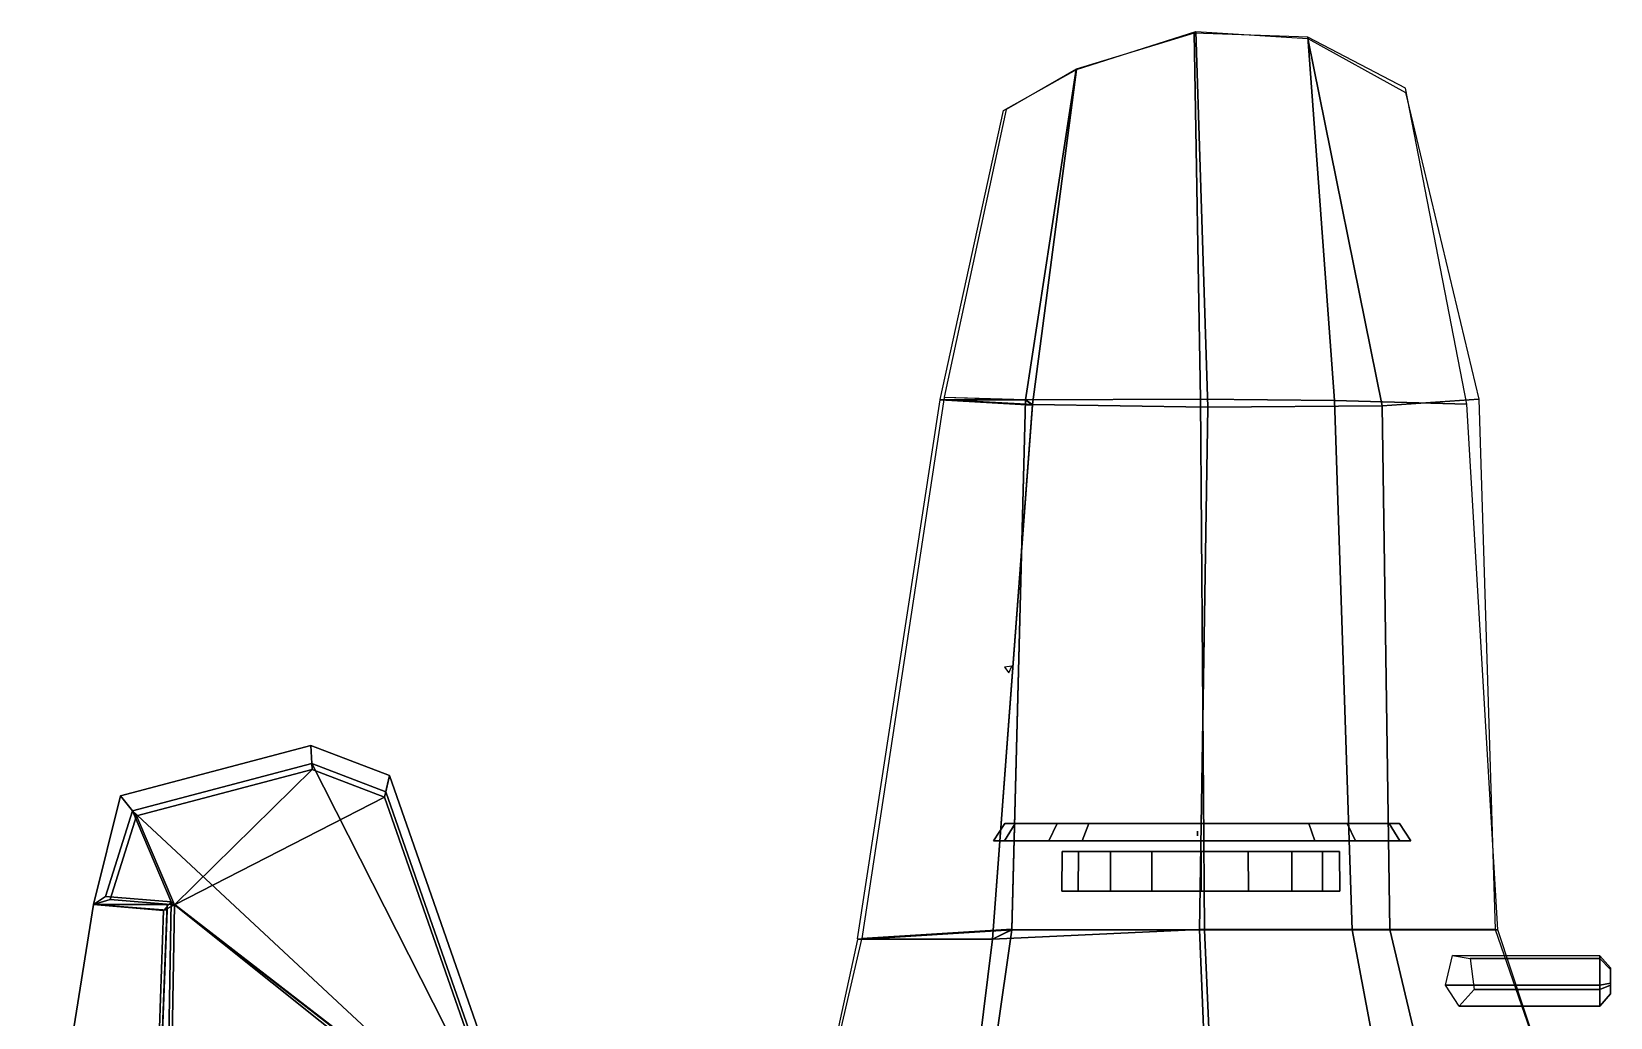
# Model space of a CAD drawing. Header units: metres. Extents: x -69.1 to 3.1, y -45.7 to 47.
# Drawn here: x -67.4 to -13.9, y 13.5 to 47 of the extents above; entities that cross this region are included whole.
import ezdxf

# ---------------------------------------------------------------- set-up
doc = ezdxf.new("R2010")
doc.units = ezdxf.units.M

msp = doc.modelspace()

# ---------------------------------------------------------------- linework, layer by layer
at = {"layer": 'AileD1', "color": 50}
for points in [[(-33.7188, 34.487404, 13.468589), (-27.788023, 34.509483, 13.346766), (-27.998816, 46.91605, 15.01395), (-32.001472, 45.698666, 15.013304)], [(-27.788023, 34.509483, 13.346766), (-23.242054, 34.458015, 13.630701), (-24.14126, 46.782276, 15.012443), (-27.998816, 46.91605, 15.01395)], [(-23.242054, 34.458015, 13.630701), (-18.760824, 34.338768, 14.288976), (-20.838642, 45.052197, 15.008945), (-24.14126, 46.782276, 15.012443)], [(-36.469173, 34.571121, 13.726016), (-33.7188, 34.487404, 13.468589), (-32.001472, 45.698666, 15.013304), (-34.371361, 44.330311, 15.010231)], [(-34.176884, 16.51412, 11.644264), (-27.647533, 16.51412, 11.521435), (-27.788023, 34.509483, 13.346766), (-33.7188, 34.487404, 13.468589)], [(-27.647533, 16.51412, 11.521435), (-22.642756, 16.51412, 11.80772), (-23.242054, 34.458015, 13.630701), (-27.788023, 34.509483, 13.346766)], [(-22.642756, 16.51412, 11.80772), (-17.709246, 16.51412, 12.47144), (-18.760824, 34.338768, 14.288976), (-23.242054, 34.458015, 13.630701)]]:
    msp.add_3dface(points, dxfattribs=at)
at = {"layer": 'AileD2', "color": 52}
for points in [[(-27.539585, 34.233852, 15.076373), (-33.478909, 34.326496, 14.453773), (-31.98336, 45.687283, 15.00395), (-27.938643, 46.970253, 15.002978)], [(-21.629488, 34.273529, 14.914497), (-27.539585, 34.233852, 15.076373), (-27.938643, 46.970253, 15.002978), (-24.142521, 46.735863, 15.003231)], [(-18.352192, 34.505535, 13.968145), (-21.629488, 34.273529, 14.914497), (-24.142521, 46.735863, 15.003231), (-20.829775, 44.904137, 15.004708)], [(-33.478909, 34.326496, 14.453773), (-36.607815, 34.494392, 13.768913), (-34.460232, 44.297985, 15.005019), (-31.98336, 45.687283, 15.00395)], [(-36.607815, 34.494392, 13.768913), (-33.478909, 34.326496, 14.453773), (-33.7188, 34.487404, 13.468589)], [(-33.7188, 34.487404, 13.468589), (-33.478909, 34.326496, 14.453773), (-34.838573, 16.19412, 13.259219), (-34.176884, 16.51412, 11.644264)], [(-27.818157, 16.52412, 14.323941), (-34.838566, 16.19412, 13.259219), (-33.478909, 34.326496, 14.453773), (-27.539585, 34.233852, 15.076373)], [(-21.368446, 16.52412, 14.047113), (-27.818157, 16.52412, 14.323941), (-27.539585, 34.233852, 15.076373), (-21.629488, 34.273529, 14.914497)], [(-17.791922, 16.52412, 12.428736), (-21.368446, 16.52412, 14.047113), (-21.629488, 34.273529, 14.914497), (-18.352192, 34.505535, 13.968145)], [(-34.176884, 16.51412, 11.644264), (-34.838573, 16.19412, 13.259219), (-39.410755, 16.18412, 12.068824)]]:
    msp.add_3dface(points, dxfattribs=at)
at = {"layer": 'AileD3', "color": 32}
for points in [[(-36.230003, 4.97412, 13.201466), (-41.959999, 4.594121, 12.281466), (-39.268078, 16.19412, 12.088025), (-34.838573, 16.19412, 13.259219)], [(-27.370001, 5.46412, 15.201466), (-36.230003, 4.97412, 13.201466), (-34.838573, 16.19412, 13.259219), (-27.818157, 16.52412, 14.323941)], [(-18.75, 5.46412, 14.681465), (-27.370001, 5.46412, 15.201466), (-27.818157, 16.52412, 14.323941), (-21.368446, 16.52412, 14.047113)], [(-13.970001, 5.46412, 11.641466), (-18.75, 5.46412, 14.681465), (-21.368446, 16.52412, 14.047113), (-17.791922, 16.52412, 12.428736)]]:
    msp.add_3dface(points, dxfattribs=at)
at = {"layer": 'AileD4', "color": 31}
for points in [[(-41.930004, 4.594121, 12.301465), (-35.766563, 5.46412, 10.149022), (-34.176884, 16.51412, 11.644264), (-39.410755, 16.18412, 12.068824)], [(-35.766563, 5.46412, 10.149022), (-27.160002, 5.46412, 9.921465), (-27.647533, 16.51412, 11.521435), (-34.176884, 16.51412, 11.644264)], [(-27.160002, 5.46412, 9.921465), (-20.56303, 5.46412, 10.451844), (-22.642756, 16.51412, 11.80772), (-27.647533, 16.51412, 11.521435)], [(-20.56303, 5.46412, 10.451844), (-14.060001, 5.46412, 11.681465), (-17.709246, 16.51412, 12.47144), (-22.642756, 16.51412, 11.80772)]]:
    msp.add_3dface(points, dxfattribs=at)
at = {"layer": 'AileronD', "color": 46}
for points in [[(-57.912624, 22.153156, 15.636719), (-57.940948, 22.759548, 16.236719), (-64.392586, 21.056479, 16.236719), (-63.984753, 20.550264, 15.636719)], [(-57.940948, 22.759548, 16.236719), (-57.903183, 21.951025, 16.836718), (-63.848812, 20.381523, 16.836718), (-64.392586, 21.056479, 16.236719)], [(-55.406559, 21.194176, 15.636719), (-55.278252, 21.740639, 16.236719), (-57.940948, 22.759548, 16.236719), (-57.912624, 22.153156, 15.636719)], [(-55.278252, 21.740639, 16.236719), (-55.449329, 21.012035, 16.836718), (-57.903183, 21.951025, 16.836718), (-57.940948, 22.759548, 16.236719)], [(-50.928146, 8.371392, 15.636719), (-57.912624, 22.153156, 15.636719), (-63.984753, 20.550264, 15.636719)], [(-62.567238, 17.359259, 16.836718), (-63.848812, 20.381523, 16.836718), (-57.903183, 21.951025, 16.836718)], [(-62.567238, 17.359259, 16.836718), (-57.903183, 21.951025, 16.836718), (-55.449329, 21.012035, 16.836718)], [(-50.928146, 8.371392, 15.636719), (-55.406559, 21.194176, 15.636719), (-57.912624, 22.153156, 15.636719)], [(-50.519939, 8.116426, 16.236719), (-51.064217, 8.456381, 16.836718), (-55.449329, 21.012035, 16.836718), (-55.278252, 21.740639, 16.236719)], [(-50.928146, 8.371392, 15.636719), (-50.519939, 8.116426, 16.236719), (-55.278252, 21.740639, 16.236719), (-55.406559, 21.194176, 15.636719)], [(-63.984753, 20.550264, 15.636719), (-64.392586, 21.056479, 16.236719), (-65.311035, 17.373722, 16.236719), (-64.904533, 17.646128, 15.636719)], [(-64.392586, 21.056479, 16.236719), (-63.848812, 20.381523, 16.836718), (-64.749428, 17.537895, 16.836718), (-65.311035, 17.373722, 16.236719)], [(-62.567238, 17.359259, 16.836718), (-55.449329, 21.012035, 16.836718), (-51.064217, 8.456381, 16.836718)], [(-63.984753, 20.550264, 15.636719), (-64.904533, 17.646128, 15.636719), (-62.675915, 17.463694, 15.636719)], [(-62.567238, 17.359259, 16.836718), (-64.749428, 17.537895, 16.836718), (-63.848812, 20.381523, 16.836718)], [(-50.928146, 8.371392, 15.636719), (-63.984753, 20.550264, 15.636719), (-62.675915, 17.463694, 15.636719)], [(-64.904533, 17.646128, 15.636719), (-65.311035, 17.373722, 16.236719), (-62.941307, 17.161308, 16.236719), (-62.675915, 17.463694, 15.636719)], [(-65.311035, 17.373722, 16.236719), (-64.749428, 17.537895, 16.836718), (-62.567238, 17.359259, 16.836718), (-62.941307, 17.161308, 16.236719)], [(-62.675915, 17.463694, 15.636719), (-62.941307, 17.161308, 16.236719), (-63.376038, 4.231268, 16.236719), (-62.915577, 3.573314, 15.636719)], [(-62.941307, 17.161308, 16.236719), (-62.567238, 17.359259, 16.836718), (-62.80191, 3.758258, 16.836718), (-63.376038, 4.231268, 16.236719)], [(-62.675915, 17.463694, 15.636719), (-62.915577, 3.573314, 15.636719), (-50.928146, 8.371392, 15.636719)], [(-62.80191, 3.758258, 16.836718), (-62.567238, 17.359259, 16.836718), (-46.121056, 4.220489, 16.836718)], [(-62.567238, 17.359259, 16.836718), (-51.064217, 8.456381, 16.836718), (-46.121056, 4.220489, 16.836718)]]:
    msp.add_3dface(points, dxfattribs=at)
at = {"layer": 'Canon4', "color": 8}
for points in [[(-19.474554, 14.63591, 13.839347), (-19.239183, 15.635439, 13.487092), (-14.248446, 15.632938, 13.561834), (-14.248446, 14.636331, 13.984248)], [(-19.239183, 15.635439, 13.487092), (-18.638323, 15.541393, 12.587838), (-14.248446, 15.539166, 12.483472), (-14.248446, 15.632938, 13.561834)], [(-18.638323, 15.541393, 12.587838), (-18.502338, 14.483741, 12.384321), (-14.248446, 14.484606, 12.239421), (-14.248446, 15.539166, 12.483472)], [(-14.248446, 14.636331, 13.984248), (-14.248446, 15.632938, 13.561834), (-13.888444, 15.216763, 13.342321), (-13.888444, 14.706306, 13.558681)], [(-14.248446, 15.632938, 13.561834), (-14.248446, 15.539166, 12.483472), (-13.888444, 15.168734, 12.78999), (-13.888444, 15.216763, 13.342321)], [(-14.248446, 15.539166, 12.483472), (-14.248446, 14.484606, 12.239421), (-13.888444, 14.628593, 12.664989), (-13.888444, 15.168734, 12.78999)], [(-13.888444, 14.342797, 13.140065), (-13.888444, 14.706306, 13.558681), (-13.888444, 15.216763, 13.342321)], [(-13.888444, 14.342797, 13.140065), (-13.888444, 15.216763, 13.342321), (-13.888444, 15.168734, 12.78999)], [(-13.888444, 14.342797, 13.140065), (-13.888444, 15.168734, 12.78999), (-13.888444, 14.628593, 12.664989)], [(-19.019157, 13.924121, 13.157797), (-19.474554, 14.63591, 13.839347), (-14.248446, 14.636331, 13.984248), (-14.248446, 13.926621, 13.166951)], [(-18.502338, 14.483741, 12.384321), (-19.019157, 13.924121, 13.157797), (-14.248446, 13.926621, 13.166951), (-14.248446, 14.484606, 12.239421)], [(-14.248446, 13.926621, 13.166951), (-14.248446, 14.636331, 13.984248), (-13.888444, 14.706306, 13.558681), (-13.888444, 14.342797, 13.140065)], [(-14.248446, 14.484606, 12.239421), (-14.248446, 13.926621, 13.166951), (-13.888444, 14.342797, 13.140065), (-13.888444, 14.628593, 12.664989)]]:
    msp.add_3dface(points, dxfattribs=at)
at = {"layer": 'CharniereDroite', "color": 42}
msp.add_3dface([(-27.882122, 19.773462, 11.65785), (-27.882122, 19.859949, 11.571362), (-27.882122, 19.699947, 11.571362)], dxfattribs=at)
at = {"layer": 'CharnInclinD', "color": 51}
msp.add_3dface([(-34.183414, 25.454798, 13.312474), (-34.432911, 25.42275, 13.312474), (-34.280407, 25.222702, 13.312474)], dxfattribs=at)
at = {"layer": 'EssieuG', "color": 5}
for points in [[(-34.417206, 20.116285, 0.073404), (-34.801376, 19.526285, -0.266595), (-20.654858, 19.526285, -0.266595), (-21.039028, 20.116285, 0.073404)], [(-34.062584, 20.116285, 1.84874), (-34.426388, 19.526285, 1.610702), (-34.801376, 19.526285, -0.266595), (-34.417206, 20.116285, 0.073404)], [(-31.573572, 20.116285, 3.39135), (-31.794428, 19.526285, 3.241908), (-34.426388, 19.526285, 1.610702), (-34.062584, 20.116285, 1.84874)], [(-34.417206, 20.116285, 0.073404), (-21.039028, 20.116285, 0.073404), (-21.393652, 20.116285, 1.966209)], [(-34.417206, 20.116285, 0.073404), (-21.393652, 20.116285, 1.966209), (-24.117603, 20.116285, 3.506604)], [(-34.417206, 20.116285, 0.073404), (-24.117603, 20.116285, 3.506604), (-22.814362, 20.116285, 11.913404)], [(-31.573572, 20.116285, 3.39135), (-34.062584, 20.116285, 1.84874), (-34.417206, 20.116285, 0.073404)], [(-31.573572, 20.116285, 3.39135), (-34.417206, 20.116285, 0.073404), (-22.814362, 20.116285, 11.913404)], [(-32.641876, 20.116285, 11.676248), (-32.924084, 19.526285, 12.002626), (-31.794428, 19.526285, 3.241908), (-31.573572, 20.116285, 3.39135)], [(-22.814362, 20.116285, 11.913404), (-22.532152, 19.526285, 12.253405), (-32.924084, 19.526285, 12.002626), (-32.641876, 20.116285, 11.676248)], [(-22.814362, 20.116285, 11.913404), (-32.641876, 20.116285, 11.676248), (-31.573572, 20.116285, 3.39135)], [(-24.117603, 20.116285, 3.506604), (-23.910242, 19.526285, 3.363781), (-22.532152, 19.526285, 12.253405), (-22.814362, 20.116285, 11.913404)], [(-21.393652, 20.116285, 1.966209), (-21.029848, 19.526285, 1.734917), (-23.910242, 19.526285, 3.363781), (-24.117603, 20.116285, 3.506604)], [(-21.039028, 20.116285, 0.073404), (-20.654858, 19.526285, -0.266595), (-21.029848, 19.526285, 1.734917), (-21.393652, 20.116285, 1.966209)], [(-31.794428, 19.526285, 3.241908), (-20.654858, 19.526285, -0.266595), (-34.801376, 19.526285, -0.266595)], [(-31.794428, 19.526285, 3.241908), (-34.801376, 19.526285, -0.266595), (-34.426388, 19.526285, 1.610702)], [(-31.794428, 19.526285, 3.241908), (-32.924084, 19.526285, 12.002626), (-22.532152, 19.526285, 12.253405)], [(-31.794428, 19.526285, 3.241908), (-22.532152, 19.526285, 12.253405), (-23.910242, 19.526285, 3.363781)], [(-31.794428, 19.526285, 3.241908), (-23.910242, 19.526285, 3.363781), (-21.029848, 19.526285, 1.734917)], [(-31.794428, 19.526285, 3.241908), (-21.029848, 19.526285, 1.734917), (-20.654858, 19.526285, -0.266595)]]:
    msp.add_3dface(points, dxfattribs=at)
at = {"layer": 'RoueG', "color": 6}
for points in [[(-32.489754, 17.816286, 2.404373), (-32.479595, 19.166288, 2.402844), (-30.834362, 19.166288, 5.225735), (-30.840969, 17.816286, 5.23336)], [(-31.934362, 17.816286, -0.822573), (-31.9254, 19.166288, -0.817148), (-32.479595, 19.166288, 2.402844), (-32.489754, 17.816286, 2.404373)], [(-29.431089, 19.166288, -2.927578), (-30.834362, 19.166288, 5.225735), (-32.479595, 19.166288, 2.402844)], [(-29.431089, 19.166288, -2.927578), (-32.479595, 19.166288, 2.402844), (-31.9254, 19.166288, -0.817148)], [(-29.434664, 17.816286, -2.937561), (-29.431089, 19.166288, -2.927578), (-31.9254, 19.166288, -0.817148), (-31.934362, 17.816286, -0.822573)], [(-30.840969, 17.816286, 5.23336), (-30.834362, 19.166288, 5.225735), (-27.759521, 19.166288, 6.330657), (-27.759485, 17.816286, 6.34067)], [(-29.431089, 19.166288, -2.927578), (-27.759521, 19.166288, 6.330657), (-30.834362, 19.166288, 5.225735)], [(-26.160295, 17.816286, -2.950961), (-26.163774, 19.166288, -2.940949), (-29.431089, 19.166288, -2.927578), (-29.434664, 17.816286, -2.937561)], [(-29.431089, 19.166288, -2.927578), (-26.163774, 19.166288, -2.940949), (-23.652277, 19.166288, -0.851004)], [(-29.431089, 19.166288, -2.927578), (-23.652277, 19.166288, -0.851004), (-23.071747, 19.166288, 2.364347)], [(-29.431089, 19.166288, -2.927578), (-23.071747, 19.166288, 2.364347), (-24.693825, 19.166288, 5.200607)], [(-29.431089, 19.166288, -2.927578), (-24.693825, 19.166288, 5.200607), (-27.759521, 19.166288, 6.330657)], [(-27.759485, 17.816286, 6.34067), (-27.759521, 19.166288, 6.330657), (-24.693825, 19.166288, 5.200607), (-24.687168, 17.816286, 5.208179)], [(-23.643373, 17.816286, -0.856503), (-23.652277, 19.166288, -0.851004), (-26.163774, 19.166288, -2.940949), (-26.160295, 17.816286, -2.950961)], [(-24.687168, 17.816286, 5.208179), (-24.693825, 19.166288, 5.200607), (-23.071747, 19.166288, 2.364347), (-23.061588, 17.816286, 2.365793)], [(-23.061588, 17.816286, 2.365793), (-23.071747, 19.166288, 2.364347), (-23.652277, 19.166288, -0.851004), (-23.643373, 17.816286, -0.856503)], [(-31.934362, 17.816286, -0.822573), (-32.489754, 17.816286, 2.404373), (-30.840969, 17.816286, 5.23336)], [(-31.934362, 17.816286, -0.822573), (-30.840969, 17.816286, 5.23336), (-27.759485, 17.816286, 6.34067)], [(-31.934362, 17.816286, -0.822573), (-27.759485, 17.816286, 6.34067), (-24.687168, 17.816286, 5.208179)], [(-31.934362, 17.816286, -0.822573), (-24.687168, 17.816286, 5.208179), (-23.061588, 17.816286, 2.365793)], [(-31.934362, 17.816286, -0.822573), (-23.061588, 17.816286, 2.365793), (-23.643373, 17.816286, -0.856503)], [(-31.934362, 17.816286, -0.822573), (-23.643373, 17.816286, -0.856503), (-26.160295, 17.816286, -2.950961)], [(-31.934362, 17.816286, -0.822573), (-26.160295, 17.816286, -2.950961), (-29.434664, 17.816286, -2.937561)]]:
    msp.add_3dface(points, dxfattribs=at)
at = {"layer": 'VoletD', "color": 2}
for points in [[(-65.311035, 17.373722, 16.236719), (-62.811039, 17.173721, 16.736719), (-63.311039, 4.173722, 16.736719), (-67.411034, 4.173722, 16.236719)], [(-62.811039, 17.373722, 15.736718), (-65.311035, 17.373722, 16.236719), (-67.411034, 4.173722, 16.236719), (-63.311039, 4.173722, 15.736718)], [(-65.311035, 17.373722, 16.236719), (-62.811039, 17.373722, 15.736718), (-62.811039, 17.173721, 16.736719)]]:
    msp.add_3dface(points, dxfattribs=at)
at = {"layer": 'VolInclinD', "color": 53}
for points in [[(-33.478909, 34.302483, 14.136996), (-34.838573, 16.193697, 12.953565), (-39.410755, 16.201763, 12.217478), (-36.607815, 34.480721, 13.717772)], [(-33.7188, 34.478291, 13.531954), (-36.469173, 34.558079, 13.693137), (-39.268078, 16.211472, 12.229593), (-34.176884, 16.538109, 11.963136)], [(-36.607815, 34.480721, 13.717772), (-33.7188, 34.478291, 13.531954), (-33.478909, 34.302483, 14.136996)], [(-39.268078, 16.211472, 12.229593), (-34.838573, 16.193697, 12.953565), (-34.176884, 16.538109, 11.963136)]]:
    msp.add_3dface(points, dxfattribs=at)

doc.saveas('drawing.dxf')
